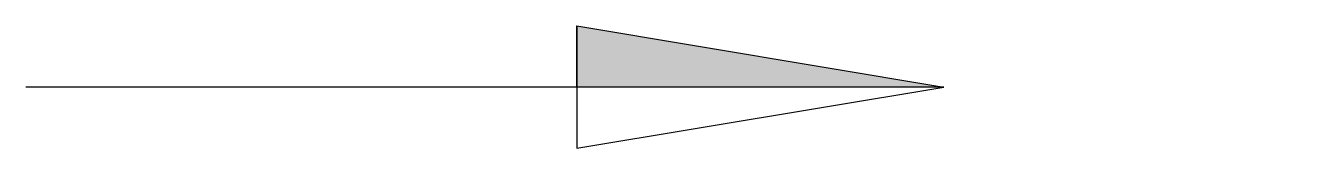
# Model space of a CAD drawing. Extents: x -15 to 6, y -1 to 1.
import ezdxf

# ---------------------------------------------------------------- set-up
doc = ezdxf.new("R2010")
doc.units = 0
doc.header["$MEASUREMENT"] = 0
doc.layers.get('0').update_dxf_attribs({"linetype": 'CONTINUOUS'})

msp = doc.modelspace()

# ---------------------------------------------------------------- hatches: boundary and pattern name
h = msp.add_hatch(color=256)
h.paths.add_polyline_path([(-6, -1), (0, 0), (-6, 1)])
edge = h.paths.add_edge_path(flags=16)
edge.add_line((-6, -1), (0, 0))
edge.add_line((-6, 1), (-6, -1))
edge.add_line((-6, 0), (-6, 1))
edge.add_line((0, 0), (-6, 0))
h.paths.add_polyline_path([(-6, 1), (0, 0), (-6, 0)])
edge = h.paths.add_edge_path()
edge.add_line((0, 0), (-15, 0))
edge.add_line((0, 0), (6, 0))
edge.add_line((-6, 0), (-6, 1))
edge.add_line((0, 0), (-6, 0))

# ---------------------------------------------------------------- linework, layer by layer
for p, q in [((-6, 1), (0, 0)), ((-6, 0), (-6, 1)), ((-6, 1), (-6, -1)), ((-6, 0), (-6, 1)), ((0, 0), (-15, 0)), ((0, 0), (-6, 0)), ((-6, -1), (0, 0)), ((0, 0), (-6, 0))]:
    msp.add_line(p, q)

doc.saveas('drawing.dxf')
